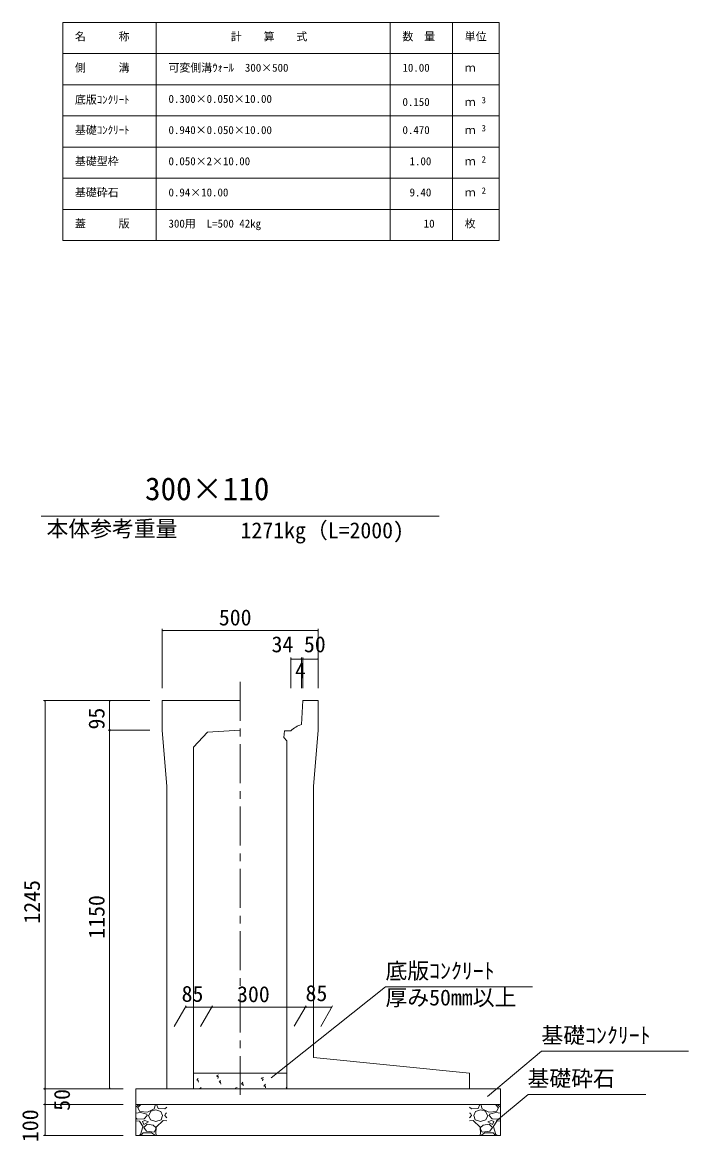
# Model space of a CAD drawing. Units: millimetres on the paper, scale 1:20. Extents: x 0 to 841, y 0 to 594.
# Drawn here: x 316.6 to 423.4, y 264.2 to 443.5 of the extents above; entities that cross this region are included whole.
import ezdxf
from ezdxf.enums import TextEntityAlignment as Align

# ---------------------------------------------------------------- set-up
doc = ezdxf.new("R2010")
doc.units = ezdxf.units.MM
doc.linetypes.add('USER1', pattern=[10, 6.25, -1.25, 1.25, -1.25])
for name, color, linetype, lineweight in [('D-STR-DIM（寸法）', 7, 'Continuous', 18), ('D-STR-HTXT（旗揚げ）', 4, 'Continuous', 18), ('D-STR-STRn（構造物）', 5, 'Continuous', 18), ('D-STR（構造物外形線）', 1, 'Continuous', 18), ('Frame', 1, 'Continuous', 18)]:
    doc.layers.add(name, color=color, linetype=linetype, lineweight=lineweight)
doc.layers.add('D-STR-TXT（文字）', color=7, linetype='Continuous')
doc.styles.add('ＭＳ ゴシック', font='')
doc.styles.get('ＭＳ ゴシック').set_extended_font_data('MS Gothic')

msp = doc.modelspace()

# ---------------------------------------------------------------- linework, layer by layer
at = {"layer": 'D-STR-DIM（寸法）'}
for p, q in [((339.012, 336.776), (339.012, 346.265)), ((364.012, 336.776), (364.012, 346.265)), ((339.012, 346.015), (339.162, 346.04)), ((339.012, 346.015), (339.032, 346.015)), ((339.162, 345.99), (339.012, 346.015)), ((339.032, 346.015), (363.992, 346.015)), ((363.862, 346.04), (364.012, 346.015)), ((364.012, 346.015), (363.862, 345.99)), ((364.012, 346.015), (363.992, 346.015)), ((359.622, 336.776), (359.622, 341.683)), ((359.622, 341.433), (359.772, 341.458)), ((359.622, 341.433), (359.642, 341.433)), ((359.772, 341.408), (359.622, 341.433)), ((359.642, 341.433), (361.318, 341.433)), ((361.188, 341.458), (361.338, 341.433)), ((361.338, 341.433), (361.188, 341.408)), ((361.338, 341.433), (361.318, 341.433)), ((361.338, 336.777), (361.338, 341.683)), ((361.338, 336.777), (361.338, 341.683)), ((361.338, 341.433), (361.488, 341.458)), ((361.338, 341.433), (361.358, 341.433)), ((361.488, 341.408), (361.338, 341.433)), ((361.517, 341.433), (361.358, 341.433)), ((361.387, 341.458), (361.537, 341.433)), ((361.537, 341.433), (361.387, 341.408)), ((361.537, 341.433), (361.517, 341.433)), ((361.537, 336.776), (361.537, 341.683)), ((361.537, 336.776), (361.537, 341.683)), ((361.537, 341.433), (361.687, 341.458)), ((361.537, 341.433), (361.557, 341.433)), ((361.687, 341.408), (361.537, 341.433)), ((361.557, 341.433), (363.992, 341.433)), ((363.862, 341.458), (364.012, 341.433)), ((364.012, 341.433), (363.862, 341.408)), ((364.012, 341.433), (363.992, 341.433)), ((364.012, 336.776), (364.012, 341.683)), ((337.012, 334.776), (319.966, 334.776)), ((320.191, 334.626), (320.216, 334.776)), ((320.216, 334.776), (320.216, 334.756)), ((320.216, 334.776), (320.241, 334.626)), ((320.216, 334.756), (320.216, 272.546)), ((337.012, 334.776), (330.326, 334.776)), ((330.551, 334.626), (330.576, 334.776)), ((330.576, 334.776), (330.576, 334.756)), ((330.576, 334.776), (330.601, 334.626)), ((330.576, 330.046), (330.576, 334.756)), ((337.012, 330.026), (330.326, 330.026)), ((337.012, 330.026), (330.326, 330.026)), ((330.576, 330.026), (330.551, 330.176)), ((330.551, 329.876), (330.576, 330.026)), ((330.601, 330.176), (330.576, 330.026)), ((330.576, 330.026), (330.576, 330.046)), ((330.576, 330.026), (330.576, 330.006)), ((330.576, 330.026), (330.601, 329.876)), ((330.576, 330.006), (330.576, 272.546)), ((340.917, 282.525), (342.834, 285.846)), ((342.69, 285.596), (342.84, 285.621)), ((342.69, 285.596), (342.71, 285.596)), ((342.84, 285.571), (342.69, 285.596)), ((346.92, 285.596), (342.71, 285.596)), ((345.167, 282.525), (347.084, 285.846)), ((345.167, 282.525), (347.084, 285.846)), ((346.79, 285.621), (346.94, 285.596)), ((346.94, 285.596), (346.79, 285.571)), ((346.94, 285.596), (346.92, 285.596)), ((346.94, 285.596), (347.09, 285.621)), ((346.94, 285.596), (346.96, 285.596)), ((347.09, 285.571), (346.94, 285.596)), ((346.96, 285.596), (361.901, 285.596)), ((360.167, 282.558), (362.065, 285.846)), ((360.167, 282.558), (362.065, 285.846)), ((361.771, 285.621), (361.921, 285.596)), ((361.921, 285.596), (361.771, 285.571)), ((361.921, 285.596), (361.901, 285.596)), ((361.921, 285.596), (362.071, 285.621)), ((361.921, 285.596), (361.941, 285.596)), ((362.071, 285.571), (361.921, 285.596)), ((361.941, 285.596), (366.17, 285.596)), ((364.417, 282.525), (366.334, 285.846)), ((366.04, 285.621), (366.19, 285.596)), ((366.19, 285.596), (366.04, 285.571)), ((366.19, 285.596), (366.17, 285.596)), ((320.216, 272.526), (320.191, 272.676)), ((320.241, 272.676), (320.216, 272.526)), ((330.576, 272.526), (330.551, 272.676)), ((330.601, 272.676), (330.576, 272.526)), ((332.762, 272.526), (319.966, 272.526)), ((332.762, 272.526), (319.966, 272.526)), ((320.191, 272.376), (320.216, 272.526)), ((320.216, 272.526), (320.216, 272.546)), ((320.216, 272.526), (320.216, 272.506)), ((320.216, 272.526), (320.241, 272.376)), ((320.216, 272.506), (320.216, 270.046)), ((332.762, 272.526), (330.326, 272.526)), ((330.576, 272.526), (330.576, 272.546)), ((332.762, 270.026), (319.966, 270.026)), ((332.762, 270.026), (319.966, 270.026)), ((320.216, 270.026), (320.191, 270.176)), ((320.191, 269.876), (320.216, 270.026)), ((320.241, 270.176), (320.216, 270.026)), ((320.216, 270.026), (320.216, 270.046)), ((320.216, 270.026), (320.216, 270.006)), ((320.216, 270.026), (320.241, 269.876)), ((320.216, 270.006), (320.216, 265.046)), ((332.762, 265.026), (319.966, 265.026)), ((320.216, 265.026), (320.191, 265.176)), ((320.241, 265.176), (320.216, 265.026)), ((320.216, 265.026), (320.216, 265.046))]:
    msp.add_line(p, q, dxfattribs=at)
at = {"layer": 'D-STR-HTXT（旗揚げ）'}
for p, q in [((323.054, 443.549), (393.054, 443.549)), ((323.054, 408.549), (323.054, 443.549)), ((338.054, 408.549), (338.054, 443.549)), ((375.554, 408.549), (375.554, 443.549)), ((385.554, 427.549), (385.554, 443.549)), ((385.554, 408.549), (385.554, 443.549)), ((393.054, 408.549), (393.054, 443.549)), ((323.054, 438.549), (393.054, 438.549)), ((323.054, 433.549), (393.054, 433.549)), ((323.054, 428.549), (393.054, 428.549)), ((323.054, 423.549), (393.054, 423.549)), ((323.054, 418.549), (393.054, 418.549)), ((323.054, 413.549), (393.054, 413.549)), ((323.054, 408.549), (393.054, 408.549)), ((319.621, 364.366), (383.404, 364.366)), ((356.456, 274.291), (374.806, 288.886)), ((398.404, 288.886), (374.806, 288.886)), ((391.168, 271.295), (399.814, 278.559)), ((423.412, 278.559), (399.814, 278.559)), ((392.58, 267.366), (397.663, 271.628)), ((416.527, 271.628), (397.663, 271.628))]:
    msp.add_line(p, q, dxfattribs=at)
at = {"layer": 'D-STR-STRn（構造物）', "color": 7, "linetype": 'USER1'}
msp.add_line((351.512, 271.529), (351.512, 338.931), dxfattribs=at)
at = {"layer": 'D-STR-STRn（構造物）', "color": 7}
for p, q in [((344.012, 275.026), (359.012, 275.026)), ((347.706, 274.624), (348.057, 274.759)), ((347.707, 274.624), (347.955, 274.457)), ((347.916, 274.18), (348.017, 274.482)), ((344.544, 273.905), (344.785, 274.192)), ((344.544, 273.905), (344.843, 273.879)), ((344.804, 273.601), (344.746, 273.914)), ((345.012, 272.526), (345.231, 272.754)), ((348.13, 273.591), (348.371, 273.878)), ((348.13, 273.591), (348.429, 273.565)), ((348.39, 273.287), (348.333, 273.6)), ((350.691, 272.611), (351.041, 272.746)), ((350.691, 272.611), (350.817, 272.526)), ((351.716, 273.277), (351.958, 273.564)), ((351.716, 273.277), (352.015, 273.251)), ((351.977, 272.973), (351.919, 273.286)), ((354.892, 274.224), (355.242, 274.358)), ((354.892, 274.224), (355.141, 274.056)), ((355.102, 273.779), (355.203, 274.081)), ((355.303, 272.963), (355.544, 273.251)), ((355.303, 272.964), (355.602, 272.937)), ((355.563, 272.659), (355.505, 272.973)), ((358.889, 272.65), (359.012, 272.797)), ((358.889, 272.65), (359.012, 272.639)), ((345.19, 272.526), (345.189, 272.532))]:
    msp.add_line(p, q, dxfattribs=at)
at = {"layer": 'D-STR-STRn（構造物）'}
for p, q in [((334.762, 272.526), (334.762, 265.026)), ((334.762, 272.526), (393.262, 272.526)), ((393.262, 272.526), (393.262, 265.026)), ((334.762, 270.026), (393.262, 270.026)), ((334.762, 269.591), (335.325, 270.026)), ((335.071, 269.474), (335.568, 270.026)), ((335.431, 268.871), (335.081, 269.471)), ((337.723, 269.32), (336.673, 268.77)), ((337.172, 268.924), (337.972, 269.174)), ((337.923, 270.024), (337.723, 269.324)), ((337.969, 269.174), (338.769, 268.874)), ((338.093, 270.026), (338.363, 269.386)), ((338.368, 269.371), (339.418, 269.321)), ((339.421, 269.328), (339.762, 269.591)), ((388.603, 269.328), (388.262, 269.591)), ((389.657, 269.371), (388.607, 269.321)), ((390.055, 269.174), (389.255, 268.874)), ((389.932, 270.026), (389.662, 269.386)), ((390.853, 268.924), (390.053, 269.174)), ((390.102, 270.024), (390.302, 269.324)), ((390.301, 269.32), (391.351, 268.77)), ((392.954, 269.474), (392.457, 270.026)), ((392.594, 268.871), (392.944, 269.471)), ((393.262, 269.591), (392.699, 270.026)), ((335.525, 268.718), (334.762, 268.638)), ((334.969, 267.64), (334.762, 267.866)), ((335.372, 267.319), (334.762, 267.37)), ((336.118, 267.727), (334.968, 267.627)), ((335.932, 266.427), (335.382, 267.327)), ((336.668, 268.784), (335.418, 268.884)), ((336.519, 268.477), (335.519, 268.727)), ((335.869, 267.274), (336.069, 266.774)), ((336.22, 267.422), (335.87, 267.272)), ((336.069, 266.775), (336.819, 267.225)), ((336.571, 268.224), (336.121, 267.724)), ((336.823, 267.225), (336.223, 267.425)), ((336.572, 268.221), (336.522, 268.471)), ((336.817, 268.225), (337.117, 267.525)), ((336.87, 268.224), (337.17, 268.924)), ((337.117, 267.52), (337.967, 267.27)), ((337.974, 267.271), (338.824, 267.521)), ((339.172, 267.424), (338.022, 266.374)), ((338.772, 268.873), (339.072, 268.223)), ((338.819, 267.526), (339.069, 268.226)), ((339.762, 267.37), (339.172, 267.419)), ((339.762, 267.866), (339.419, 268.24)), ((339.42, 268.225), (339.57, 268.625)), ((339.762, 268.638), (339.575, 268.618)), ((388.262, 268.638), (388.449, 268.618)), ((388.262, 267.866), (388.605, 268.24)), ((388.262, 267.37), (388.852, 267.419)), ((388.605, 268.225), (388.455, 268.625)), ((388.852, 267.424), (390.002, 266.374)), ((389.253, 268.873), (388.953, 268.223)), ((389.205, 267.526), (388.955, 268.226)), ((390.051, 267.271), (389.201, 267.521)), ((390.907, 267.52), (390.057, 267.27)), ((391.155, 268.224), (390.855, 268.924)), ((391.208, 268.225), (390.908, 267.525)), ((391.202, 267.225), (391.802, 267.425)), ((391.955, 266.775), (391.205, 267.225)), ((391.357, 268.784), (392.607, 268.884)), ((391.453, 268.221), (391.503, 268.471)), ((391.454, 268.224), (391.904, 267.724)), ((391.505, 268.477), (392.505, 268.727)), ((391.804, 267.422), (392.154, 267.272)), ((391.907, 267.727), (393.057, 267.627)), ((392.155, 267.274), (391.955, 266.774)), ((392.093, 266.427), (392.643, 267.327)), ((392.499, 268.718), (393.262, 268.638)), ((392.652, 267.319), (393.262, 267.37)), ((393.055, 267.64), (393.262, 267.866)), ((335.522, 265.172), (335.922, 266.422)), ((335.568, 265.026), (335.971, 265.474)), ((335.971, 265.474), (337.271, 265.474)), ((336.069, 266.326), (336.469, 265.726)), ((336.571, 266.824), (336.071, 266.324)), ((336.473, 265.722), (337.723, 265.572)), ((337.577, 266.677), (336.577, 266.827)), ((337.269, 265.486), (337.919, 265.036)), ((337.981, 266.314), (337.581, 266.664)), ((337.722, 265.575), (337.972, 266.025)), ((338.019, 266.377), (337.969, 265.327)), ((337.971, 266.024), (337.971, 266.324)), ((390.006, 266.377), (390.056, 265.327)), ((390.043, 266.314), (390.443, 266.664)), ((390.302, 265.575), (390.052, 266.025)), ((390.054, 266.024), (390.054, 266.324)), ((390.755, 265.486), (390.105, 265.036)), ((391.552, 265.722), (390.302, 265.572)), ((390.448, 266.677), (391.448, 266.827)), ((392.054, 265.474), (390.754, 265.474)), ((391.454, 266.824), (391.954, 266.324)), ((391.955, 266.326), (391.555, 265.726)), ((392.457, 265.026), (392.054, 265.474)), ((392.503, 265.172), (392.103, 266.422)), ((334.762, 265.026), (368.262, 265.026)), ((334.762, 265.026), (393.262, 265.026)), ((335.325, 265.026), (335.521, 265.178)), ((337.963, 265.336), (338.093, 265.026)), ((390.062, 265.336), (389.932, 265.026)), ((392.699, 265.026), (392.503, 265.178))]:
    msp.add_line(p, q, dxfattribs=at)
at = {"layer": 'D-STR（構造物外形線）'}
for p, q in [((339.012, 334.776), (351.512, 334.776)), ((339.012, 330.026), (339.012, 334.776)), ((361.537, 334.776), (364.012, 334.776)), ((364.012, 330.026), (364.012, 334.776)), ((339.012, 330.026), (339.762, 321.026)), ((346.258, 329.711), (351.512, 330.026)), ((363.262, 321.026), (364.012, 330.026)), ((344.012, 327.326), (346.258, 329.711)), ((358.501, 328.869), (359.012, 328.326)), ((359.012, 272.526), (359.012, 328.326)), ((344.012, 272.526), (344.012, 327.326)), ((339.762, 272.526), (339.762, 321.026)), ((363.262, 277.526), (363.262, 321.026)), ((363.262, 277.526), (388.262, 275.026)), ((388.262, 272.526), (388.262, 275.026)), ((339.762, 272.526), (344.012, 272.526)), ((359.012, 272.526), (363.262, 272.526)), ((359.012, 272.526), (388.262, 272.526))]:
    msp.add_line(p, q, dxfattribs=at)
at = {"layer": 'Frame'}
for p, q in [((361.537, 334.776), (361.338, 330.934)), ((358.622, 329.926), (358.501, 328.869)), ((358.622, 329.926), (359.622, 329.926))]:
    msp.add_line(p, q, dxfattribs=at)
msp.add_arc((362.442, 327.089), 4, 106.02569, 134.82262, dxfattribs=at)

# ---------------------------------------------------------------- texts
at = {"layer": 'D-STR-DIM（寸法）', "style": 'ＭＳ ゴシック'}
for s, p in [('500', (348.092, 346.065)), ('34', (356.544, 341.758)), ('50', (361.729, 341.758)), ('4', (360.309, 337.561)), ('85', (342.118, 285.705)), ('300', (351.01, 285.646)), ('85', (361.989, 285.81))]:
    msp.add_text(s, height=2.566, dxfattribs=at).set_placement(p, align=Align.BOTTOM_LEFT)
for s, p in [('95', (330.526, 330.145)), ('1245', (320.166, 299.014)), ('1150', (330.526, 296.595)), ('50', (324.984, 268.993)), ('100', (319.891, 263.982))]:
    msp.add_text(s, height=2.566, rotation=90, dxfattribs=at).set_placement(p, align=Align.BOTTOM_LEFT)
at = {"layer": 'D-STR-TXT（文字）', "style": 'ＭＳ ゴシック'}
for s, height, p in [('名\u3000\u3000\u3000称', 1.283, (325.016, 440.251)), ('計\u3000\u3000算\u3000\u3000式', 1.283, (350.02, 440.251)), ('数\u3000量', 1.283, (377.516, 440.251)), ('単位', 1.283, (387.516, 440.251)), ('側\u3000\u3000\u3000溝', 1.283, (325.016, 435.251)), ('可変側溝ｳｫｰﾙ\u3000300×500', 1.283, (340.016, 435.251)), ('10.00', 1.283, (377.529, 435.251)), ('ｍ', 1.283, (387.516, 435.251)), ('底版ｺﾝｸﾘｰﾄ', 1.283, (325.016, 430.118)), ('0.300×0.050×10.00', 1.283, (340.016, 430.251)), ('0.150', 1.283, (377.529, 429.751)), ('ｍ', 1.283, (387.516, 429.751)), ('3', 1.026, (390.217, 430.253)), ('基礎ｺﾝｸﾘｰﾄ', 1.283, (325.016, 425.251)), ('0.940×0.050×10.00', 1.283, (340.016, 425.251)), ('0.470', 1.283, (377.529, 425.251)), ('3', 1.026, (390.217, 425.753)), ('ｍ', 1.283, (387.516, 425.251)), ('基礎型枠', 1.283, (325.016, 420.251)), ('0.050×2×10.00', 1.283, (340.016, 420.251)), ('1.00', 1.283, (378.666, 420.251)), ('ｍ', 1.283, (387.516, 420.251)), ('2', 1.026, (390.217, 420.753)), ('基礎砕石', 1.283, (325.016, 415.251)), ('0.94×10.00', 1.283, (340.016, 415.251)), ('9.40', 1.283, (378.666, 415.251)), ('ｍ', 1.283, (387.516, 415.251)), ('2', 1.026, (390.217, 415.753)), ('蓋\u3000\u3000\u3000版', 1.283, (325.016, 410.251)), ('300用\u3000L=500 42kg', 1.283, (340.016, 410.251)), ('10', 1.283, (380.94, 410.251)), ('枚', 1.283, (387.516, 410.251)), ('300×110', 3.666, (336.247, 365.815)), ('本体参考重量', 2.566, (320.451, 360.3)), ('1271kg（L=2000)', 2.566, (351.571, 360.036)), ('底版ｺﾝｸﾘｰﾄ', 2.566, (374.806, 289.386)), ('厚み50mm以上', 2.566, (374.806, 285.115)), ('基礎ｺﾝｸﾘｰﾄ', 2.566, (399.814, 279.059)), ('基礎砕石', 2.566, (397.578, 272.128))]:
    msp.add_text(s, height=height, dxfattribs=at).set_placement(p, align=Align.BOTTOM_LEFT)

doc.saveas('drawing.dxf')
